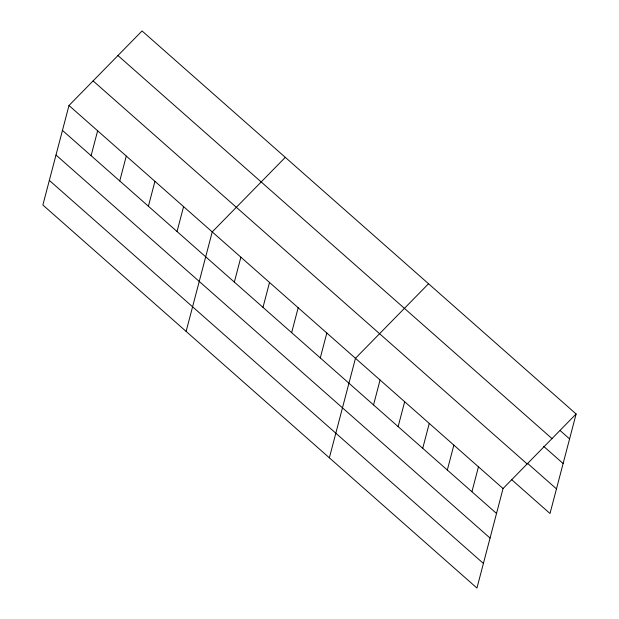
<?xml version="1.0" encoding="UTF-8"?>
<svg xmlns="http://www.w3.org/2000/svg" width="619" height="619" viewBox="0 0 619 619"><rect width="100%" height="100%" fill="white"/><g stroke="black" fill="none" stroke-linecap="round" stroke-linejoin="round"><path stroke-width="0.93" d="M68.988 105.501L42.881 205.013L476.947 588.05L503.054 488.538L576.119 413.987L142.053 30.95L68.988 105.501L503.054 488.538M91.101 155.686L97.64 130.779M119.753 180.965L126.284 156.058M148.398 206.243L154.936 181.336M177.049 231.529L183.58 206.622M186.126 331.413L212.232 231.901L285.297 157.35M234.346 282.086L240.876 257.179M262.99 307.364L269.528 282.465M291.642 332.651L298.172 307.744M320.286 357.929L326.824 333.022M329.362 457.82L355.468 358.3L428.534 283.757M373.536 404.919L380.066 380.012M398.133 426.623L404.664 401.716M422.723 448.326L429.261 423.419M447.32 470.03L453.859 445.123M471.918 491.734L478.456 466.834M576.119 413.987L550.012 513.499L511.665 479.671M560.18 430.6L569.581 438.894M117.943 55.548L552.009 438.592M543.59 446.276L563.128 463.515M527.535 463.345L556.473 488.878M93.105 80.896L527.164 463.941M62.457 130.4L496.515 513.445M55.996 155.021L490.055 538.066M49.342 180.392L483.4 563.429"/></g></svg>
